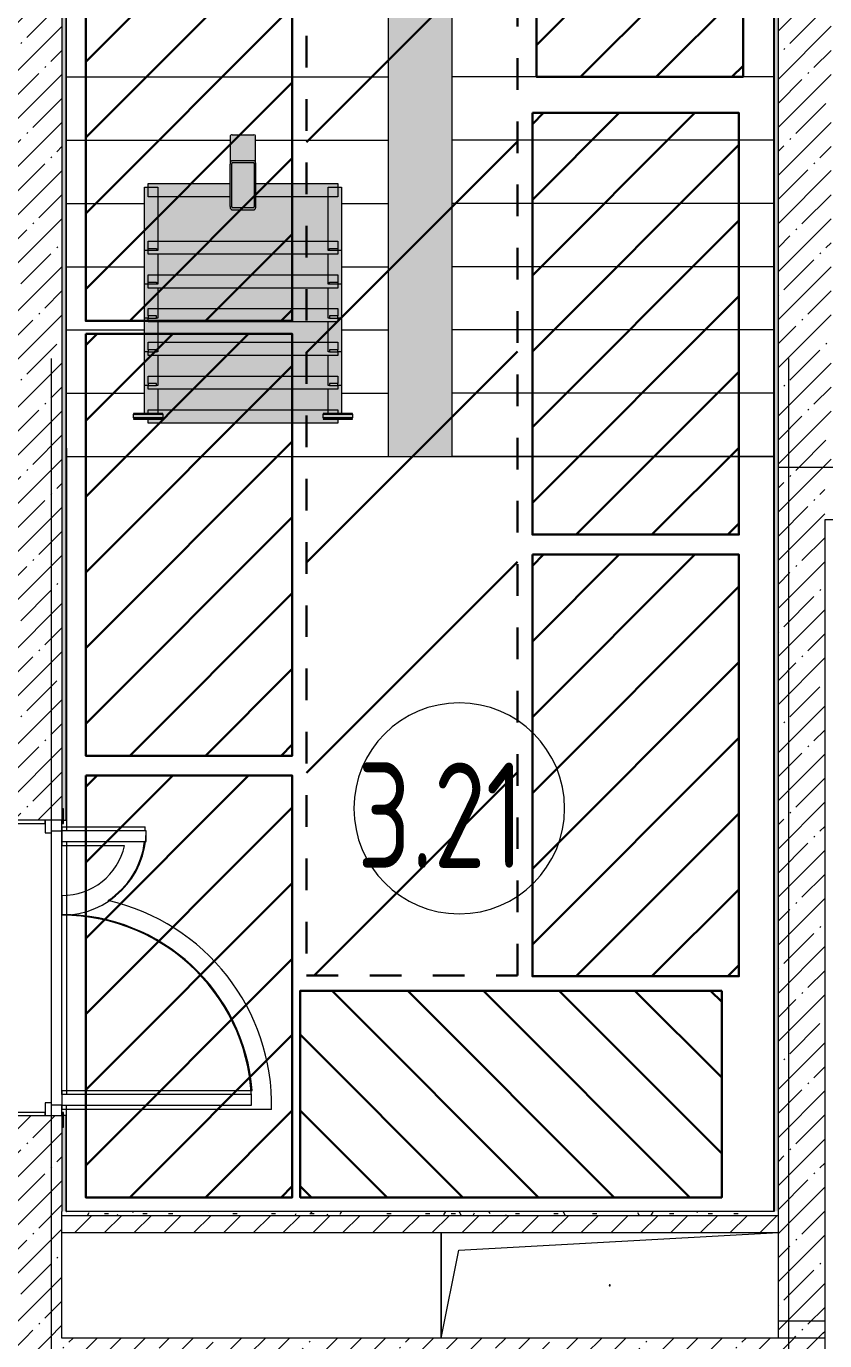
# Model space of a CAD drawing. Header units: millimetres. Extents: x -1113 to 415037, y -3642 to 354837.
# Drawn here: x 378468 to 382257, y 17257 to 23490 of the extents above; entities that cross this region are included whole.
import ezdxf

# ---------------------------------------------------------------- set-up
doc = ezdxf.new("R2010")
doc.units = ezdxf.units.MM
doc.linetypes.add('Штрих короткий', pattern=[600, 300, -300])
for name, color, linetype, lineweight in [('0) строит. леса', 20, 'Continuous', 30), ('A-AREA-IDEN', 7, 'Continuous', 9), ('A-FLOR', 7, 'Continuous', 9), ('A-GENM', 7, 'Continuous', 9), ('A-GENM-1', 7, 'Continuous', 20), ('A-WALL', 7, 'Continuous', 5), ('I-WALL', 7, 'Continuous', 5), ('S-STRS', 7, 'Continuous', 9), ('Оси', 7, 'Continuous', 9)]:
    doc.layers.add(name, color=color, linetype=linetype, lineweight=lineweight)
doc.layers.add('A-AREA-PATT-3', color=7, linetype='Continuous', lineweight=5, true_color=0xe6fae8, transparency=1)
for name, color, linetype, lineweight, true_color in [('A-DOOR-1', 7, 'Continuous', 5, 0xc0c0c0), ('A-DOOR-FRAM-1', 7, 'Continuous', 5, 0xc0c0c0), ('A-WALL-1', 9, 'Continuous', 5, 0x808080), ('A-WALL-FNSH-1', 9, 'Continuous', 5, 0x808080)]:
    doc.layers.add(name, color=color, linetype=linetype, lineweight=lineweight, true_color=true_color)
doc.styles.add('СПДС', font='ГОСТ тип А.ttf', dxfattribs={"width": 0.9})
pattern_1 = [(45, (289227.4, 1e-08), (-114.04925, 114.04925), []), (45, (289341.45, 1e-08), (-114.04925, 114.04925), [201.612, -40.322, 6.706, -33.617])]
pattern_2 = [(0, (289227.4, 1e-08), (243.84, 60.96), [20.117, -162.763, 20.117, -162.763, -975.36]), (0, (289227.4, 1e-08), (243.84, 60.96), [-365.76, 20.117, -345.643, 20.117, -162.763, -426.72]), (0, (289227.4, 1e-08), (243.84, 60.96), [-914.4, 20.117, -101.803, 20.117, -284.683]), (120, (289318.84, 30.48), (-174.71291, 180.691634), [20.117, -162.763, 20.117, -162.763, -975.36]), (120, (289318.84, 30.48), (-174.71291, 180.691634), [-365.76, 20.117, -345.643, 20.117, -162.763, -426.72]), (120, (289318.84, 30.48), (-174.71291, 180.691634), [-914.4, 20.117, -101.803, 20.117, -284.683]), (240, (289349.32, 152.4), (-69.12709, -241.651634), [20.117, -162.763, 20.117, -162.763, -975.36]), (240, (289349.32, 152.4), (-69.12709, -241.651634), [-365.76, 20.117, -345.643, 20.117, -162.763, -426.72]), (240, (289349.32, 152.4), (-69.12709, -241.651634), [-914.4, 20.117, -101.803, 20.117, -284.683])]

# ---------------------------------------------------------------- blocks, each defined once
blk = doc.blocks.new('110_Дверь_СКБ_2Ст - Д-1_л_Лестничная клетка EIS60 2-32359692-Объем проектирования 3 этажа')
at = {"layer": 'A-DOOR-1'}
for p, q in [((662.5, 1025), (612.5, 1025)), ((612.5, 1025), (612.5, 125)), ((662.5, 125), (662.5, 1025)), ((-637.5, 525), (-637.5, 125)), ((-587.5, 525), (-637.5, 525)), ((-587.5, 125), (-587.5, 525)), ((-637.5, 125), (-587.5, 125)), ((612.5, 125), (662.5, 125))]:
    blk.add_line(p, q, dxfattribs=at)
for centre, radius, start, end in [((662.5, 125), 900, 90, 180), ((-637.5, 125), 400, 360, 90)]:
    blk.add_arc(centre, radius, start, end, dxfattribs=at)
at = {"layer": 'A-DOOR-FRAM-1'}
for p, q in [((-672.5, 133), (-742.5, 133)), ((-742.5, 133), (-742.5, 125)), ((-742.5, 125), (-672.5, 125)), ((-637.5, 125), (-687.5, 125)), ((-687.5, 125), (-687.5, 45)), ((-672.5, 125), (-672.5, 133)), ((-637.5, 75), (-637.5, 125)), ((662.5, 125), (662.5, 75)), ((712.5, 125), (662.5, 125)), ((767.5, 133), (697.5, 133)), ((697.5, 133), (697.5, 125)), ((697.5, 125), (767.5, 125)), ((712.5, 45), (712.5, 125)), ((767.5, 125), (767.5, 133)), ((-627.5, 75), (-637.5, 75)), ((-627.5, 45), (-627.5, 75)), ((662.5, 75), (652.5, 75)), ((652.5, 75), (652.5, 45)), ((-687.5, 45), (-627.5, 45)), ((-672.5, 45), (-687.5, 45)), ((-687.5, 45), (-687.5, -125)), ((-672.5, -125), (-672.5, 45)), ((652.5, 45), (712.5, 45)), ((712.5, 45), (697.5, 45)), ((697.5, 45), (697.5, -125)), ((712.5, -125), (712.5, 45)), ((-672.5, -125), (-742.5, -125)), ((-742.5, -125), (-742.5, -133)), ((-742.5, -133), (-672.5, -133)), ((-687.5, -125), (-672.5, -125)), ((-672.5, -133), (-672.5, -125)), ((697.5, -125), (712.5, -125)), ((767.5, -125), (697.5, -125)), ((697.5, -125), (697.5, -133)), ((697.5, -133), (767.5, -133)), ((767.5, -133), (767.5, -125))]:
    blk.add_line(p, q, dxfattribs=at)
blk = doc.blocks.new('GM_Отверстие прямоугольное _в плите_ - Отверстие-21716445-Объем проектирования 3 этажа')
at = {"layer": 'A-GENM'}
for p, q in [((-800, -250), (-800, 250)), ((-800, 250), (-800, -250)), ((-716.7, 166.7), (800, 250)), ((-800, -250), (-716.7, 166.7))]:
    blk.add_line(p, q, dxfattribs=at)
for start, end in [(360, 180), (180, 360)]:
    blk.add_arc((0, 0), 2.5, start, end, dxfattribs=at)
blk = doc.blocks.new('ОМ_Полоса_Трапеция прямоугольная_Прокат_ГОСТ 103-2006 - ОМ_Полоса_Трапеция прямоугольная_Прокат_ГОСТ 103-2006-21111644-Объем проектирования 3 этажа')
at = {"layer": 'A-GENM'}
for p, q in [((122699.4, 14726.5), (122699.4, 14736.5)), ((122699.4, 14736.5), (122739.4, 14736.5)), ((122739.4, 14726.5), (122699.4, 14726.5)), ((122739.4, 14736.5), (122739.4, 14726.5))]:
    blk.add_line(p, q, dxfattribs=at)
blk = doc.blocks.new('ОМ_Полоса_Трапеция прямоугольная_Прокат_ГОСТ 103-2006 - ОМ_Полоса_Трапеция прямоугольная_Прокат_ГОСТ 103-2006-V573-Объем проектирования 3 этажа')
at = {"layer": 'A-GENM-1'}
for p, q in [((122699.4, 14416.5), (122699.4, 14406.5)), ((122739.4, 14416.5), (122699.4, 14416.5)), ((122699.4, 14406.5), (122739.4, 14406.5)), ((122739.4, 14406.5), (122739.4, 14416.5))]:
    blk.add_line(p, q, dxfattribs=at)
blk = doc.blocks.new('ОМ_Полоса_Трапеция прямоугольная_Прокат_ГОСТ 103-2006 - ОМ_Полоса_Трапеция прямоугольная_Прокат_ГОСТ 103-2006-V574-Объем проектирования 3 этажа')
at = {"layer": 'A-GENM-1'}
for p, q in [((122699.4, 14256.5), (122699.4, 14246.5)), ((122739.4, 14256.5), (122699.4, 14256.5)), ((122699.4, 14246.5), (122739.4, 14246.5)), ((122739.4, 14246.5), (122739.4, 14256.5))]:
    blk.add_line(p, q, dxfattribs=at)
blk = doc.blocks.new('ОМ_Полоса_Трапеция прямоугольная_Прокат_ГОСТ 103-2006 - ОМ_Полоса_Трапеция прямоугольная_Прокат_ГОСТ 103-2006-V575-Объем проектирования 3 этажа')
at = {"layer": 'A-GENM-1'}
for p, q in [((122699.4, 14096.5), (122699.4, 14086.5)), ((122739.4, 14096.5), (122699.4, 14096.5)), ((122699.4, 14086.5), (122739.4, 14086.5)), ((122739.4, 14086.5), (122739.4, 14096.5))]:
    blk.add_line(p, q, dxfattribs=at)
blk = doc.blocks.new('ОМ_Полоса_Прокат_ГОСТ 103-2006 - ОМ_Полоса_Прокат_ГОСТ 103-2006-22193251-Объем проектирования 3 этажа')
at = {"layer": 'A-GENM'}
for p, q in [((122809.4, 13929.5), (122669.4, 13929.5)), ((122669.4, 13929.5), (122669.4, 13926.5)), ((122669.4, 13926.5), (122809.4, 13926.5)), ((122809.4, 13926.5), (122809.4, 13929.5))]:
    blk.add_line(p, q, dxfattribs=at)
blk = doc.blocks.new('ОМ_Полоса_Прокат_ГОСТ 103-2006 - ОМ_Полоса_Прокат_ГОСТ 103-2006-22193252-Объем проектирования 3 этажа')
at = {"layer": 'A-GENM'}
for p, q in [((122669.4, 13933.9), (122669.4, 13950.8)), ((122809.4, 13933.9), (122669.4, 13933.9)), ((122809.4, 13950.8), (122809.4, 13933.9))]:
    blk.add_line(p, q, dxfattribs=at)
at = {"layer": 'A-GENM-1'}
for p, q in [((122669.4, 13954.2), (122669.4, 13950.8)), ((122809.4, 13954.2), (122669.4, 13954.2)), ((122669.4, 13950.8), (122809.4, 13950.8)), ((122809.4, 13950.8), (122809.4, 13954.2))]:
    blk.add_line(p, q, dxfattribs=at)
blk = doc.blocks.new('ОМ_Полоса_Трапеция прямоугольная_Прокат_ГОСТ 103-2006 - ОМ_Полоса_Трапеция прямоугольная_Прокат_ГОСТ 103-2006-21111686-Объем проектирования 3 этажа')
at = {"layer": 'A-GENM'}
for p, q in [((121839.4, 14736.5), (121879.4, 14736.5)), ((121839.4, 14726.5), (121839.4, 14736.5)), ((121879.4, 14726.5), (121839.4, 14726.5)), ((121879.4, 14736.5), (121879.4, 14726.5))]:
    blk.add_line(p, q, dxfattribs=at)
blk = doc.blocks.new('ОМ_Полоса_Трапеция прямоугольная_Прокат_ГОСТ 103-2006 - ОМ_Полоса_Трапеция прямоугольная_Прокат_ГОСТ 103-2006-V576-Объем проектирования 3 этажа')
at = {"layer": 'A-GENM-1'}
for p, q in [((121879.4, 14416.5), (121839.4, 14416.5)), ((121839.4, 14416.5), (121839.4, 14406.5)), ((121839.4, 14406.5), (121879.4, 14406.5)), ((121879.4, 14406.5), (121879.4, 14416.5))]:
    blk.add_line(p, q, dxfattribs=at)
blk = doc.blocks.new('ОМ_Полоса_Трапеция прямоугольная_Прокат_ГОСТ 103-2006 - ОМ_Полоса_Трапеция прямоугольная_Прокат_ГОСТ 103-2006-V577-Объем проектирования 3 этажа')
at = {"layer": 'A-GENM-1'}
for p, q in [((121879.4, 14256.5), (121839.4, 14256.5)), ((121839.4, 14256.5), (121839.4, 14246.5)), ((121839.4, 14246.5), (121879.4, 14246.5)), ((121879.4, 14246.5), (121879.4, 14256.5))]:
    blk.add_line(p, q, dxfattribs=at)
blk = doc.blocks.new('ОМ_Полоса_Трапеция прямоугольная_Прокат_ГОСТ 103-2006 - ОМ_Полоса_Трапеция прямоугольная_Прокат_ГОСТ 103-2006-V578-Объем проектирования 3 этажа')
at = {"layer": 'A-GENM-1'}
for p, q in [((121879.4, 14096.5), (121839.4, 14096.5)), ((121839.4, 14096.5), (121839.4, 14086.5)), ((121839.4, 14086.5), (121879.4, 14086.5)), ((121879.4, 14086.5), (121879.4, 14096.5))]:
    blk.add_line(p, q, dxfattribs=at)
blk = doc.blocks.new('ОМ_Полоса_Прокат_ГОСТ 103-2006 - ОМ_Полоса_Прокат_ГОСТ 103-2006-22193295-Объем проектирования 3 этажа')
at = {"layer": 'A-GENM'}
for p, q in [((121909.4, 13929.5), (121769.4, 13929.5)), ((121769.4, 13929.5), (121769.4, 13926.5)), ((121769.4, 13926.5), (121909.4, 13926.5)), ((121909.4, 13926.5), (121909.4, 13929.5))]:
    blk.add_line(p, q, dxfattribs=at)
blk = doc.blocks.new('ОМ_Полоса_Прокат_ГОСТ 103-2006 - ОМ_Полоса_Прокат_ГОСТ 103-2006-22193296-Объем проектирования 3 этажа')
at = {"layer": 'A-GENM'}
for p, q in [((121769.4, 13933.9), (121769.4, 13950.8)), ((121909.4, 13933.9), (121769.4, 13933.9)), ((121909.4, 13950.8), (121909.4, 13933.9))]:
    blk.add_line(p, q, dxfattribs=at)
at = {"layer": 'A-GENM-1'}
for p, q in [((121909.4, 13954.2), (121769.4, 13954.2)), ((121769.4, 13954.2), (121769.4, 13950.8)), ((121769.4, 13950.8), (121909.4, 13950.8)), ((121909.4, 13950.8), (121909.4, 13954.2))]:
    blk.add_line(p, q, dxfattribs=at)
blk = doc.blocks.new('ОМ_Труба_ГОСТ 8639-82 - ОМ_Труба_ГОСТ 8639-82-21111694-Объем проектирования 3 этажа')
at = {"layer": 'A-GENM'}
for p, q in [((122229.4, 15270.5), (122229.4, 15136.5)), ((122238.4, 15275.1), (122340.4, 15275.1)), ((122349.4, 15136.5), (122349.4, 15270.5)), ((122238.4, 15154.2), (122340.4, 15154.2)), ((122229.4, 14936.4), (122229.4, 15136.5)), ((122235.4, 15136.5), (122235.4, 14936.4)), ((122340.4, 15142.4), (122238.4, 15142.4)), ((122343.4, 14936.4), (122343.4, 15136.5)), ((122349.4, 15136.5), (122349.4, 14936.4)), ((122238.4, 14930.5), (122340.4, 14930.5)), ((122340.4, 14918.8), (122238.4, 14918.8))]:
    blk.add_line(p, q, dxfattribs=at)
at = {"layer": 'A-GENM', "flags": 128}
for points in [[(122229.4, 15136.5), (122229.6, 15140), (122230.1, 15143.3), (122231, 15146.3), (122232.1, 15149), (122233.4, 15151.2), (122235, 15152.8), (122236.7, 15153.8), (122238.4, 15154.2)], [(122340.4, 15154.2), (122342.2, 15153.8), (122343.9, 15152.8), (122345.4, 15151.2), (122346.8, 15149), (122347.9, 15146.3), (122348.8, 15143.3), (122349.3, 15140), (122349.4, 15136.5)], [(122238.4, 15142.4), (122237.9, 15142.3), (122237.3, 15141.9), (122236.8, 15141.4), (122236.3, 15140.7), (122235.9, 15139.8), (122235.7, 15138.8), (122235.5, 15137.7), (122235.4, 15136.5)], [(122343.4, 15136.5), (122343.4, 15137.7), (122343.2, 15138.8), (122342.9, 15139.8), (122342.6, 15140.7), (122342.1, 15141.4), (122341.6, 15141.9), (122341, 15142.3), (122340.4, 15142.4)], [(122238.4, 14918.8), (122236.7, 14919.1), (122235, 14920.1), (122233.4, 14921.8), (122232.1, 14923.9), (122231, 14926.6), (122230.1, 14929.7), (122229.6, 14933), (122229.4, 14936.4)], [(122235.4, 14936.4), (122235.5, 14935.3), (122235.7, 14934.2), (122235.9, 14933.2), (122236.3, 14932.3), (122236.8, 14931.5), (122237.3, 14931), (122237.9, 14930.7), (122238.4, 14930.5)], [(122349.4, 14936.4), (122349.3, 14933), (122348.8, 14929.7), (122347.9, 14926.6), (122346.8, 14923.9), (122345.4, 14921.8), (122343.9, 14920.1), (122342.2, 14919.1), (122340.4, 14918.8)], [(122340.4, 14930.5), (122341, 14930.7), (122341.6, 14931), (122342.1, 14931.5), (122342.6, 14932.3), (122342.9, 14933.2), (122343.2, 14934.2), (122343.4, 14935.3), (122343.4, 14936.4)]]:
    blk.add_lwpolyline(points, dxfattribs=at)
at = {"layer": 'A-GENM'}
for centre, start_param, end_param in [((122238.4, 15270.5), 1.570796, 3.141593), ((122340.4, 15270.5), 0, 1.570796)]:
    blk.add_ellipse(centre, major_axis=(9, 0), ratio=0.509802, start_param=start_param, end_param=end_param, dxfattribs=at)
blk = doc.blocks.new('ОМ_Уголок_ГОСТ 8509-93 - ОМ_Уголок_ГОСТ 8509-93-22194532-Объем проектирования 3 этажа')
at = {"layer": 'A-GENM'}
for p, q in [((0, 45.2), (0, -17.8)), ((390, 45.2), (0, 45.2)), ((398.5, 45.2), (396, 45.2)), ((504, 45.2), (501.5, 45.2)), ((900, 45.2), (510, 45.2)), ((900, -17.8), (900, 45.2)), ((0, -17.8), (390, -17.8)), ((396, -17.8), (399, -17.8)), ((501, -17.8), (504, -17.8)), ((510, -17.8), (900, -17.8))]:
    blk.add_line(p, q, dxfattribs=at)
blk = doc.blocks.new('ОМ_Уголок_ГОСТ 8509-93 - ОМ_Уголок_ГОСТ 8509-93-V579-Объем проектирования 3 этажа')
at = {"layer": 'A-GENM'}
for p, q in [((0, 45.2), (0, 10)), ((900, 45.2), (0, 45.2)), ((900, 10), (900, 45.2)), ((0, 0), (0, -17.8)), ((0, -17.8), (900, -17.8)), ((900, -17.8), (900, 0))]:
    blk.add_line(p, q, dxfattribs=at)
blk = doc.blocks.new('ОМ_Уголок_ГОСТ 8509-93 - ОМ_Уголок_ГОСТ 8509-93-22194533-Объем проектирования 3 этажа')
at = {"layer": 'A-GENM'}
for p, q in [((0, 45.2), (0, 40)), ((300, 45.2), (0, 45.2)), ((300, -17.8), (300, 45.2)), ((0, 0), (0, -17.8)), ((0, -17.8), (300, -17.8))]:
    blk.add_line(p, q, dxfattribs=at)
blk = doc.blocks.new('ОМ_Уголок_ГОСТ 8509-93 - ОМ_Уголок_ГОСТ 8509-93-V580-Объем проектирования 3 этажа')
at = {"layer": 'A-GENM'}
for p, q in [((0, 45.2), (0, -17.8)), ((300, 45.2), (0, 45.2)), ((300, 40), (300, 45.2)), ((0, -17.8), (300, -17.8)), ((300, -17.8), (300, 0))]:
    blk.add_line(p, q, dxfattribs=at)
blk = doc.blocks.new('ОМ_Уголок_ГОСТ 8509-93 - ОМ_Уголок_ГОСТ 8509-93-V581-Объем проектирования 3 этажа')
at = {"layer": 'A-GENM'}
for p, q in [((0, 45.2), (0, 40)), ((142.2, 45.2), (0, 45.2)), ((0, 0), (0, -17.8)), ((0, -17.8), (160, -17.8))]:
    blk.add_line(p, q, dxfattribs=at)
blk = doc.blocks.new('ОМ_Уголок_ГОСТ 8509-93 - ОМ_Уголок_ГОСТ 8509-93-V582-Объем проектирования 3 этажа')
at = {"layer": 'A-GENM'}
for p, q in [((300, 45.2), (157.8, 45.2)), ((300, 40), (300, 45.2)), ((140, -17.8), (300, -17.8)), ((300, -17.8), (300, 0))]:
    blk.add_line(p, q, dxfattribs=at)
blk = doc.blocks.new('ОМ_Уголок_ГОСТ 8509-93 - ОМ_Уголок_ГОСТ 8509-93-V583-Объем проектирования 3 этажа')
at = {"layer": 'A-GENM'}
for p, q in [((0, 45.2), (0, 27.8)), ((900, 45.2), (0, 45.2)), ((0, 7.4), (0, -17.8)), ((900, 27.8), (900, 45.2)), ((900, -17.8), (900, 7.4)), ((0, -17.8), (900, -17.8))]:
    blk.add_line(p, q, dxfattribs=at)
blk = doc.blocks.new('ОМ_Уголок_ГОСТ 8509-93 - ОМ_Уголок_ГОСТ 8509-93-V584-Объем проектирования 3 этажа')
at = {"layer": 'A-GENM'}
for p, q in [((0, 45.2), (0, -17.8)), ((7.4, 45.2), (0, 45.2)), ((142.2, 45.2), (27.8, 45.2)), ((0, -17.8), (7.4, -17.8)), ((27.8, -17.8), (160, -17.8))]:
    blk.add_line(p, q, dxfattribs=at)
blk = doc.blocks.new('ОМ_Уголок_ГОСТ 8509-93 - ОМ_Уголок_ГОСТ 8509-93-V585-Объем проектирования 3 этажа')
at = {"layer": 'A-GENM'}
for p, q in [((272.2, 45.2), (157.8, 45.2)), ((300, 45.2), (292.6, 45.2)), ((300, -17.8), (300, 45.2)), ((140, -17.8), (272.2, -17.8)), ((292.6, -17.8), (300, -17.8))]:
    blk.add_line(p, q, dxfattribs=at)
blk = doc.blocks.new('Марка_Помещения - Номер-25198446-Объем проектирования 3 этажа')
at = {"layer": 'A-AREA-IDEN'}
for start, end in [(360, 180), (180, 360)]:
    blk.add_arc((0, 0), 2.5, start, end, dxfattribs=at)

msp = doc.modelspace()

# ---------------------------------------------------------------- hatches: boundary and pattern name
at = {"layer": '0) строит. леса', "linetype": 'Штрих короткий', "ltscale": 0.5}
h = msp.add_hatch(dxfattribs=at)
h.set_pattern_fill('ANSI31', color=256, scale=222)
h.paths.add_polyline_path([(380798.7, 25244.3), (379798.2, 25244.3), (379798.2, 18989.1), (380798.7, 18989.1)])
at = {"layer": '0) строит. леса'}
h = msp.add_hatch(dxfattribs=at)
h.set_pattern_fill('ANSI31', color=256, scale=80)
h.set_pattern_definition([(45, (385089.35, 169129.12), (-179.60512, 179.60512), [])])
h.paths.add_polyline_path([(380889.7, 25250), (380889.7, 23250), (381869.7, 23250), (381869.7, 25250)])
h = msp.add_hatch(dxfattribs=at)
h.set_pattern_fill('ANSI31', color=256, scale=80)
h.set_pattern_definition([(45, (382950.3, 167972.06), (-179.60512, 179.60512), [])])
h.paths.add_polyline_path([(378750.6, 24092.9), (378750.6, 22092.9), (379730.6, 22092.9), (379730.6, 24092.9)])
h = msp.add_hatch(dxfattribs=at)
h.set_pattern_fill('ANSI31', color=256, scale=80)
h.set_pattern_definition([(45, (385069.45, 166958.68), (-179.60512, 179.60512), [])])
h.paths.add_polyline_path([(380869.8, 23079.6), (380869.8, 21079.6), (381849.8, 21079.6), (381849.8, 23079.6)])
h = msp.add_hatch(dxfattribs=at)
h.set_pattern_fill('ANSI31', color=256, scale=80)
h.set_pattern_definition([(45, (382950.3, 165910.29), (-179.60512, 179.60512), [])])
h.paths.add_polyline_path([(378750.6, 22031.2), (378750.6, 20031.2), (379730.6, 20031.2), (379730.6, 22031.2)])
h = msp.add_hatch(dxfattribs=at)
h.set_pattern_fill('ANSI31', color=256, scale=80)
h.set_pattern_definition([(45, (385069.45, 164864.54), (-179.60512, 179.60512), [])])
h.paths.add_polyline_path([(380869.8, 20985.4), (380869.8, 18985.4), (381849.8, 18985.4), (381849.8, 20985.4)])
h = msp.add_hatch(dxfattribs=at)
h.set_pattern_fill('ANSI31', color=256, scale=80)
h.set_pattern_definition([(45, (382950.3, 163816.15), (-179.60512, 179.60512), [])])
h.paths.add_polyline_path([(378750.6, 19937), (378750.6, 17937), (379730.6, 17937), (379730.6, 19937)])
h = msp.add_hatch(dxfattribs=at)
h.set_pattern_fill('ANSI31', color=256, scale=80, angle=-90)
h.set_pattern_definition([(315, (525647.64, 14717.35), (179.60512, 179.60512), [])])
h.paths.add_polyline_path([(381768.5, 18917), (379768.5, 18917), (379768.5, 17937), (381768.5, 17937)])
at = {"layer": 'A-AREA-PATT-3'}
h = msp.add_hatch(color=256, dxfattribs=at)
h.paths.add_polyline_path([(380487.4, 21450), (380487.4, 25350), (380187.4, 25350), (380187.4, 21450), (380230.9, 21450)])
h.paths.add_polyline_path([(379556.5, 22836.5), (379550.5, 22836.5), (379552.8, 22842.4), (379555.9, 22843.3), (379556.4, 22840)])
h.paths.add_polyline_path([(379931.5, 21608.7), (379946.5, 21608.7), (379946.5, 21626.5), (379964.3, 21626.5), (379964.3, 21633.9), (380016.5, 21633.9), (380016.5, 21654.2), (379964.3, 21654.2), (379964.3, 22726.5), (379946.5, 22726.5), (379946.5, 22744.3), (379556.5, 22744.3), (379555, 22973), (379549.9, 22975), (379547.5, 22975.1), (379437.8, 22972.8), (379436.5, 22970.5), (379436.5, 22744.3), (379046.5, 22744.3), (379046.5, 22726.5), (379028.7, 22726.5), (379028.7, 21654.2), (378976.5, 21654.2), (378976.5, 21633.9), (379028.7, 21633.9), (379028.7, 21626.5), (379046.5, 21626.5), (379046.5, 21608.7), (379876.5, 21608.7)])
h.paths.add_polyline_path([(379442.5, 22814.8), (379442.5, 22836.5), (379436.5, 22836.5), (379439.2, 22842.7), (379442.6, 22841.4), (379442.6, 22814.8)])
h.paths.add_polyline_path([(379550.5, 22842.5), (379552.5, 22844.9), (379550.5, 22842.5)])
h.paths.add_polyline_path([(382027.4, 22903.1), (382027.4, 23129.6), (382017.4, 23129.6), (382017.4, 22903.1)])
at = {"layer": 'I-WALL'}
h = msp.add_hatch(dxfattribs=at)
h.set_pattern_fill('FP_1', color=256, style=0, pattern_type=2)
h.set_pattern_definition(pattern_1)
h.paths.add_polyline_path([(382287.4, 21400), (382287.4, 27100), (382037.4, 27100), (382037.4, 21400)])
h = msp.add_hatch(dxfattribs=at)
h.set_pattern_fill('FP_1', color=256, style=0, pattern_type=2)
h.set_pattern_definition(pattern_1)
h.paths.add_polyline_path([(378387.4, 17270), (378637.4, 17270), (378637.4, 18325), (378387.4, 18325), (378387.4, 17271.7)])
h.paths.add_polyline_path([(378557.4, 19725), (378637.4, 19725), (378637.4, 26850), (378387.4, 26850), (378387.4, 19725), (378392.4, 19725)])
h = msp.add_hatch(dxfattribs=at)
h.set_pattern_fill('FP_191', color=256, style=0, pattern_type=2)
h.set_pattern_definition(pattern_2)
h.paths.add_polyline_path([(378637.4, 17870), (378657.4, 17871), (378657.4, 18325), (378645.4, 18325), (378645.4, 18270), (378637.4, 18270), (378637.4, 18176.5)])
h.paths.add_polyline_path([(378657.4, 19725), (378657.4, 26829), (378637.4, 26830), (378637.6, 19780), (378645.4, 19780), (378645.4, 19725)])
h = msp.add_hatch(dxfattribs=at)
h.set_pattern_fill('FP_191', color=256, style=0, pattern_type=2)
h.set_pattern_definition(pattern_2)
h.paths.add_polyline_path([(382037.4, 17870), (382037.4, 26850), (382017.4, 26849.9), (382017.4, 17871)])
h = msp.add_hatch(dxfattribs=at)
h.set_pattern_fill('FP_1', color=256, style=0, pattern_type=2)
h.set_pattern_definition(pattern_1)
h.paths.add_polyline_path([(382037.4, 17270), (382198.7, 17270), (382237.8, 17323.3), (382257.4, 17270), (382257.4, 21400), (382037.4, 21400), (382037.4, 17350)])
h = msp.add_hatch(dxfattribs=at)
h.set_pattern_fill('FP_191', color=256, style=0, pattern_type=2)
h.set_pattern_definition(pattern_2)
h.paths.add_polyline_path([(382017.4, 17850), (382037.4, 17850), (382037.4, 17870), (378637.4, 17870), (378637.4, 17850), (382017.3, 17850)])
h = msp.add_hatch(dxfattribs=at)
h.set_pattern_fill('FP_22', color=256, style=0, pattern_type=2)
h.set_pattern_definition([(45, (289227.4, 1e-08), (-70.71068, 70.71068), [])])
h.paths.add_polyline_path([(382037.4, 17770), (382037.4, 17850), (378637.4, 17850), (378637.4, 17770), (382017.4, 17770)])
h = msp.add_hatch(dxfattribs=at)
h.set_pattern_fill('FP_1', color=256, style=0, pattern_type=2)
h.set_pattern_definition(pattern_1)
h.paths.add_polyline_path([(375721.9, 17050), (382037.4, 17050), (382037.4, 17270), (375717.4, 17270), (375717.4, 17050)])
h = msp.add_hatch(dxfattribs=at)
h.set_pattern_fill('FP_1', color=256, style=0, pattern_type=2)
h.set_pattern_definition(pattern_1)
h.paths.add_polyline_path([(382037.5, 13620), (382227.4, 13620), (382227.4, 13628), (382257.4, 13628), (382257.4, 17270), (382237.8, 17323.3), (382198.7, 17270), (382037.4, 17270), (382037.4, 13620)])

# ---------------------------------------------------------------- linework, layer by layer
at = {"layer": '0) строит. леса', "linetype": 'Штрих короткий', "ltscale": 0.5}
msp.add_lwpolyline([(380798.7, 25244.3), (379798.2, 25244.3), (379798.2, 18989.1), (380798.7, 18989.1)], close=True, dxfattribs=at)
at = {"layer": '0) строит. леса'}
for points in [[(380889.7, 25250), (380889.7, 23250), (381869.7, 23250), (381869.7, 25250)], [(378750.6, 24092.9), (378750.6, 22092.9), (379730.6, 22092.9), (379730.6, 24092.9)], [(380869.8, 23079.6), (380869.8, 21079.6), (381849.8, 21079.6), (381849.8, 23079.6)], [(378750.6, 22031.2), (378750.6, 20031.2), (379730.6, 20031.2), (379730.6, 22031.2)], [(380869.8, 20985.4), (380869.8, 18985.4), (381849.8, 18985.4), (381849.8, 20985.4)], [(378750.6, 19937), (378750.6, 17937), (379730.6, 17937), (379730.6, 19937)], [(381768.5, 18917), (379768.5, 18917), (379768.5, 17937), (381768.5, 17937)]]:
    msp.add_lwpolyline(points, close=True, dxfattribs=at)
at = {"layer": 'A-FLOR'}
for p, q in [((378658.4, 21450), (382017.4, 21450)), ((378658.4, 21450), (378658.4, 19675)), ((382017.4, 21450), (382017.4, 17871)), ((378637.4, 18425), (378637.4, 19675)), ((378637.8, 19675), (378637.8, 19694.6)), ((378637.8, 19694.6), (379032.2, 19694.6)), ((378637.8, 19604.6), (378637.8, 19625)), ((378934.9, 19604.6), (378637.8, 19604.6)), ((378658.4, 19625), (378658.4, 18425)), ((378637.8, 19278.4), (378637.8, 19368.4)), ((378637.8, 18425), (378637.8, 18443.4)), ((378637.8, 18443.4), (379540.1, 18443.4)), ((378637.8, 18353.4), (378637.8, 18375)), ((379632.6, 18353.4), (378637.8, 18353.4)), ((378658.4, 18355.5), (378658.4, 18375)), ((378658.4, 17870), (378658.4, 18353.4)), ((382017.4, 17870), (378658.4, 17870))]:
    msp.add_line(p, q, dxfattribs=at)
for centre, radius, start, end in [((378637.8, 19673.4), 395, 0.22926, 3.07201), ((378637.8, 19673.4), 395, 0.22926, 3.07201), ((378637.8, 19673.4), 305, 270, 346.9573), ((378637.8, 19673.4), 305, 270, 346.9573), ((378637.8, 19673.4), 395, 303.54048, 352.95968), ((378637.8, 19673.4), 395, 303.54048, 352.95968), ((378637.8, 18373.4), 995, 358.8489, 77.32946), ((378637.8, 18373.4), 995, 358.8489, 77.32946), ((378637.8, 18373.4), 905, 4.43687, 90), ((378637.8, 18373.4), 905, 4.43687, 90)]:
    msp.add_arc(centre, radius, start, end, dxfattribs=at)
at = {"layer": 'A-WALL'}
for p, q in [((378637.4, 27100), (378637.4, 19780)), ((378657.4, 26829), (378657.4, 19725)), ((378657.4, 19725), (378657.4, 26829)), ((382037.4, 17270), (382037.4, 26850)), ((382537.4, 21150), (382257.4, 21150)), ((378657.4, 18325), (378657.4, 17871)), ((378657.4, 17870), (378657.4, 18325)), ((378637.4, 18270), (378637.4, 17870)), ((378657.4, 17870), (378658.4, 17870)), ((382017.4, 17870), (378657.4, 17870)), ((382016.4, 17871), (382017.4, 17871)), ((382257.4, 17350), (382257.4, 13628))]:
    msp.add_line(p, q, dxfattribs=at)
at = {"layer": 'A-WALL-1'}
for p, q in [((382017.4, 26830), (382017.4, 21450)), ((382037.4, 21400), (382517.4, 21400)), ((382257.4, 21150), (382257.4, 17350)), ((378645.4, 19725), (378657.4, 19725)), ((378657.4, 18325), (378645.4, 18325)), ((378637.4, 17270), (378637.4, 17870)), ((382037.4, 17850), (378637.4, 17850)), ((378637.4, 17770), (382037.4, 17770)), ((382257.4, 17350), (382037.4, 17350)), ((382257.4, 17270), (378637.4, 17270))]:
    msp.add_line(p, q, dxfattribs=at)
at = {"layer": 'A-WALL-FNSH-1'}
for p, q in [((378658.4, 21490), (378658.4, 26829)), ((378657.4, 19725), (378658.4, 19725)), ((378658.4, 18325), (378657.4, 18325))]:
    msp.add_line(p, q, dxfattribs=at)
at = {"layer": 'I-WALL'}
for p, q in [((382016.4, 17871), (382016.4, 26435)), ((378658.4, 21490), (378658.4, 21450)), ((382016.4, 21369.6), (382017.4, 21369.6)), ((378657.4, 17872), (382017.4, 17872)), ((378657.4, 17871), (382016.4, 17871)), ((382017.4, 17871), (382017.4, 17870))]:
    msp.add_line(p, q, dxfattribs=at)
at = {"layer": 'S-STRS'}
for p, q in [((380187.4, 23250), (380187.4, 23550)), ((380487.4, 23550), (380487.4, 23250)), ((378657.4, 23250), (380187.4, 23250)), ((378657.4, 23250), (380187.4, 23250)), ((380187.4, 22950), (380187.4, 23250)), ((380487.4, 23250), (380487.4, 22950)), ((382017.4, 23250), (380487.4, 23250)), ((382017.4, 23250), (380487.4, 23250)), ((378657.4, 22950), (379437.1, 22950)), ((378657.4, 22950), (379437.1, 22950)), ((379556, 22950), (380187.4, 22950)), ((379556, 22950), (380187.4, 22950)), ((380187.4, 22650), (380187.4, 22950)), ((380487.4, 22950), (380487.4, 22650)), ((382017.4, 22950), (380487.4, 22950)), ((382017.4, 22950), (380487.4, 22950)), ((378657.4, 22650), (379028.7, 22650)), ((378657.4, 22650), (379028.7, 22650)), ((379964.3, 22650), (380187.4, 22650)), ((379964.3, 22650), (380187.4, 22650)), ((380187.4, 22350), (380187.4, 22650)), ((380487.4, 22650), (380487.4, 22350)), ((382017.4, 22650), (380487.4, 22650)), ((382017.4, 22650), (380487.4, 22650)), ((378657.4, 22350), (379028.7, 22350)), ((378657.4, 22350), (379028.7, 22350)), ((379964.3, 22350), (380187.4, 22350)), ((379964.3, 22350), (380187.4, 22350)), ((380187.4, 22050), (380187.4, 22350)), ((380487.4, 22350), (380487.4, 22050)), ((382017.4, 22350), (380487.4, 22350)), ((382017.4, 22350), (380487.4, 22350)), ((378657.4, 22050), (379028.7, 22050)), ((378657.4, 22050), (379028.7, 22050)), ((379964.3, 22050), (380187.4, 22050)), ((379964.3, 22050), (380187.4, 22050)), ((380187.4, 21750), (380187.4, 22050)), ((380487.4, 22050), (380487.4, 21750)), ((382017.4, 22050), (380487.4, 22050)), ((382017.4, 22050), (380487.4, 22050)), ((378657.4, 21750), (379028.7, 21750)), ((378657.4, 21750), (379028.7, 21750)), ((379964.3, 21750), (380187.4, 21750)), ((379964.3, 21750), (380187.4, 21750)), ((380187.4, 21450), (380187.4, 21750)), ((380487.4, 21750), (380487.4, 21450)), ((382017.4, 21750), (380487.4, 21750)), ((382017.4, 21750), (380487.4, 21750)), ((378658.4, 21450), (380187.4, 21450)), ((378658.4, 21450), (380187.4, 21450)), ((382017.4, 21450), (380487.4, 21450))]:
    msp.add_line(p, q, dxfattribs=at)
at = {"layer": 'Оси'}
for points in [[(378587.4, -1906.3), (378587.4, 3093.7), (378587.4, 16915.1), (378587.4, 21915.1)], [(382087.4, -1906.3), (382087.4, 3093.7), (382087.4, 16915.1), (382087.4, 21915.1)]]:
    msp.add_lwpolyline(points, dxfattribs=at)

# ---------------------------------------------------------------- block references
at = {"layer": 'A-AREA-IDEN', "xscale": 199.9999999999999, "yscale": 199.9999999999999, "zscale": 199.9999999999999}
msp.add_blockref('Марка_Помещения - Номер-25198446-Объем проектирования 3 этажа', (380523, 19781.7), dxfattribs=at)
at = {"layer": 'A-DOOR-1', "rotation": 269.9999999999998}
msp.add_blockref('110_Дверь_СКБ_2Ст - Д-1_л_Лестничная клетка EIS60 2-32359692-Объем проектирования 3 этажа', (378512.4, 19037.5), dxfattribs=at)
at = {"layer": 'A-GENM'}
for name, p in [('ОМ_Труба_ГОСТ 8639-82 - ОМ_Труба_ГОСТ 8639-82-21111694-Объем проектирования 3 этажа', (257207.1, 7700)), ('ОМ_Полоса_Трапеция прямоугольная_Прокат_ГОСТ 103-2006 - ОМ_Полоса_Трапеция прямоугольная_Прокат_ГОСТ 103-2006-21111686-Объем проектирования 3 этажа', (257207.1, 7700)), ('ОМ_Полоса_Трапеция прямоугольная_Прокат_ГОСТ 103-2006 - ОМ_Полоса_Трапеция прямоугольная_Прокат_ГОСТ 103-2006-21111644-Объем проектирования 3 этажа', (257207.1, 7700)), ('ОМ_Полоса_Трапеция прямоугольная_Прокат_ГОСТ 103-2006 - ОМ_Полоса_Трапеция прямоугольная_Прокат_ГОСТ 103-2006-21111686-Объем проектирования 3 этажа', (257207.1, 7540)), ('ОМ_Полоса_Трапеция прямоугольная_Прокат_ГОСТ 103-2006 - ОМ_Полоса_Трапеция прямоугольная_Прокат_ГОСТ 103-2006-21111644-Объем проектирования 3 этажа', (257207.1, 7540)), ('ОМ_Полоса_Трапеция прямоугольная_Прокат_ГОСТ 103-2006 - ОМ_Полоса_Трапеция прямоугольная_Прокат_ГОСТ 103-2006-V576-Объем проектирования 3 этажа', (257207.1, 7700)), ('ОМ_Полоса_Трапеция прямоугольная_Прокат_ГОСТ 103-2006 - ОМ_Полоса_Трапеция прямоугольная_Прокат_ГОСТ 103-2006-V573-Объем проектирования 3 этажа', (257207.1, 7700)), ('ОМ_Полоса_Трапеция прямоугольная_Прокат_ГОСТ 103-2006 - ОМ_Полоса_Трапеция прямоугольная_Прокат_ГОСТ 103-2006-V577-Объем проектирования 3 этажа', (257207.1, 7700)), ('ОМ_Полоса_Трапеция прямоугольная_Прокат_ГОСТ 103-2006 - ОМ_Полоса_Трапеция прямоугольная_Прокат_ГОСТ 103-2006-V574-Объем проектирования 3 этажа', (257207.1, 7700)), ('ОМ_Полоса_Трапеция прямоугольная_Прокат_ГОСТ 103-2006 - ОМ_Полоса_Трапеция прямоугольная_Прокат_ГОСТ 103-2006-V578-Объем проектирования 3 этажа', (257207.1, 7700)), ('ОМ_Полоса_Трапеция прямоугольная_Прокат_ГОСТ 103-2006 - ОМ_Полоса_Трапеция прямоугольная_Прокат_ГОСТ 103-2006-V575-Объем проектирования 3 этажа', (257207.1, 7700)), ('ОМ_Полоса_Прокат_ГОСТ 103-2006 - ОМ_Полоса_Прокат_ГОСТ 103-2006-22193296-Объем проектирования 3 этажа', (257207.1, 7700)), ('ОМ_Полоса_Прокат_ГОСТ 103-2006 - ОМ_Полоса_Прокат_ГОСТ 103-2006-22193295-Объем проектирования 3 этажа', (257207.1, 7700)), ('ОМ_Полоса_Прокат_ГОСТ 103-2006 - ОМ_Полоса_Прокат_ГОСТ 103-2006-22193252-Объем проектирования 3 этажа', (257207.1, 7700)), ('ОМ_Полоса_Прокат_ГОСТ 103-2006 - ОМ_Полоса_Прокат_ГОСТ 103-2006-22193251-Объем проектирования 3 этажа', (257207.1, 7700)), ('GM_Отверстие прямоугольное _в плите_ - Отверстие-21716445-Объем проектирования 3 этажа', (381237.4, 17520))]:
    msp.add_blockref(name, p, dxfattribs=at)
at = {"layer": 'A-GENM', "extrusion": (0, 0, -1)}
for name, p, rotation in [('ОМ_Уголок_ГОСТ 8509-93 - ОМ_Уголок_ГОСТ 8509-93-22194533-Объем проектирования 3 этажа', (-379046.5, 22426.5), 90.00000000000064), ('ОМ_Уголок_ГОСТ 8509-93 - ОМ_Уголок_ГОСТ 8509-93-22194532-Объем проектирования 3 этажа', (-379046.5, 22726.5), 180), ('ОМ_Уголок_ГОСТ 8509-93 - ОМ_Уголок_ГОСТ 8509-93-V580-Объем проектирования 3 этажа', (-379946.5, 22726.5), 270.0000000000008), ('ОМ_Уголок_ГОСТ 8509-93 - ОМ_Уголок_ГОСТ 8509-93-V581-Объем проектирования 3 этажа', (-379046.5, 22266.5), 90.00000000000064), ('ОМ_Уголок_ГОСТ 8509-93 - ОМ_Уголок_ГОСТ 8509-93-V582-Объем проектирования 3 этажа', (-379946.5, 22566.5), 270.0000000000008), ('ОМ_Уголок_ГОСТ 8509-93 - ОМ_Уголок_ГОСТ 8509-93-V581-Объем проектирования 3 этажа', (-379046.5, 22106.5), 90.00000000000064), ('ОМ_Уголок_ГОСТ 8509-93 - ОМ_Уголок_ГОСТ 8509-93-V582-Объем проектирования 3 этажа', (-379946.5, 22406.5), 270.0000000000008), ('ОМ_Уголок_ГОСТ 8509-93 - ОМ_Уголок_ГОСТ 8509-93-V581-Объем проектирования 3 этажа', (-379046.5, 21946.5), 90.00000000000064), ('ОМ_Уголок_ГОСТ 8509-93 - ОМ_Уголок_ГОСТ 8509-93-V582-Объем проектирования 3 этажа', (-379946.5, 22246.5), 270.0000000000008), ('ОМ_Уголок_ГОСТ 8509-93 - ОМ_Уголок_ГОСТ 8509-93-V581-Объем проектирования 3 этажа', (-379046.5, 21786.5), 90.00000000000064), ('ОМ_Уголок_ГОСТ 8509-93 - ОМ_Уголок_ГОСТ 8509-93-V582-Объем проектирования 3 этажа', (-379946.5, 22086.5), 270.0000000000008), ('ОМ_Уголок_ГОСТ 8509-93 - ОМ_Уголок_ГОСТ 8509-93-V584-Объем проектирования 3 этажа', (-379046.5, 21626.5), 90.00000000000064), ('ОМ_Уголок_ГОСТ 8509-93 - ОМ_Уголок_ГОСТ 8509-93-V585-Объем проектирования 3 этажа', (-379946.5, 21926.5), 270.0000000000008)]:
    msp.add_blockref(name, p, dxfattribs=dict(at, rotation=rotation))
for name, p in [('ОМ_Уголок_ГОСТ 8509-93 - ОМ_Уголок_ГОСТ 8509-93-V579-Объем проектирования 3 этажа', (-379946.5, 22426.5)), ('ОМ_Уголок_ГОСТ 8509-93 - ОМ_Уголок_ГОСТ 8509-93-V579-Объем проектирования 3 этажа', (-379946.5, 22266.5)), ('ОМ_Уголок_ГОСТ 8509-93 - ОМ_Уголок_ГОСТ 8509-93-V579-Объем проектирования 3 этажа', (-379946.5, 22106.5)), ('ОМ_Уголок_ГОСТ 8509-93 - ОМ_Уголок_ГОСТ 8509-93-V579-Объем проектирования 3 этажа', (-379946.5, 21946.5)), ('ОМ_Уголок_ГОСТ 8509-93 - ОМ_Уголок_ГОСТ 8509-93-V579-Объем проектирования 3 этажа', (-379946.5, 21786.5)), ('ОМ_Уголок_ГОСТ 8509-93 - ОМ_Уголок_ГОСТ 8509-93-V583-Объем проектирования 3 этажа', (-379946.5, 21626.5))]:
    msp.add_blockref(name, p, dxfattribs=at)

# ---------------------------------------------------------------- texts
at = {"layer": 'A-AREA-IDEN', "insert": (380039.2, 19998.9), "char_height": 500, "width": 1212.151, "attachment_point": 1, "style": 'СПДС'}
msp.add_mtext('3.21', dxfattribs=at)

doc.saveas('drawing.dxf')
